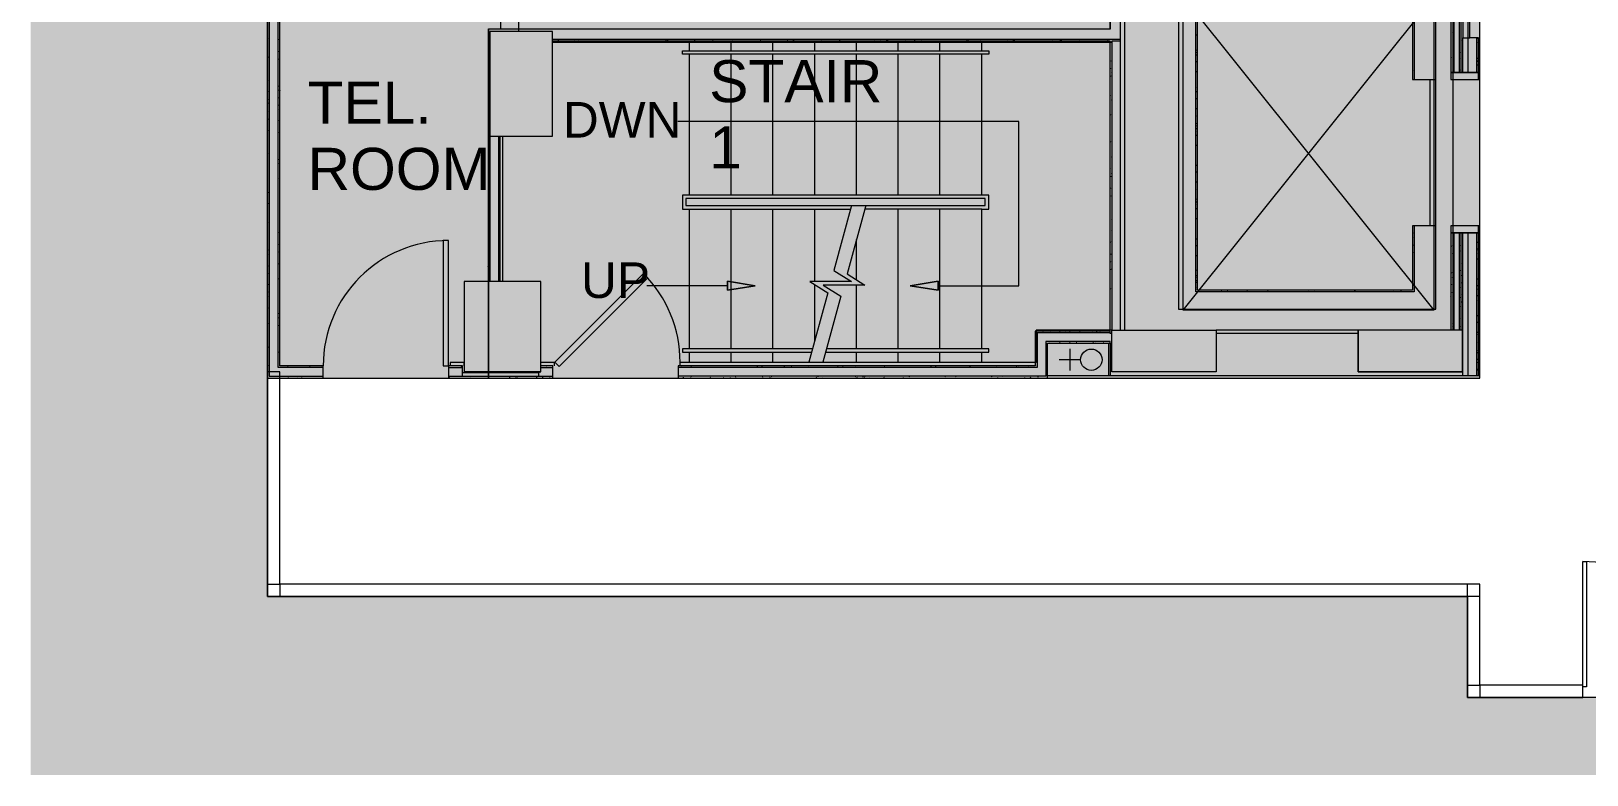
# Model space of a CAD drawing. Header units: inches. Extents: x 4757 to 6810, y 9919 to 10986.
# Drawn here: x 5178.5 to 5625.6, y 9918.5 to 10132.2 of the extents above; entities that cross this region are included whole.
import ezdxf

# ---------------------------------------------------------------- set-up
doc = ezdxf.new("R2010")
doc.units = ezdxf.units.IN
doc.header["$MEASUREMENT"] = 0
for name, color, linetype, lineweight in [('A-ANNO-TEXT', 7, 'Continuous', 9), ('A-DETL', 90, 'Continuous', 9), ('A-DETL-GENF', 92, 'Continuous', 9), ('A-DETL-THIN', 151, 'Continuous', 9), ('A-DOOR', 31, 'Continuous', 13), ('A-FLOR-OTLN', 7, 'Continuous', 9), ('A-WALL', 113, 'Continuous', 13), ('A-WALL-PATT', 111, 'Continuous', 13), ('Bb-col', 7, 'Continuous', 9), ('I-WALL', 2, 'Continuous', 9), ('Propidex Polylines', 7, 'Continuous', 9), ('Rosslyn Plaza North_1777 North Kent St _W632_-09_dwg', 8, 'Continuous', 9), ('S-COLS', 7, 'Continuous', 9)]:
    doc.layers.add(name, color=color, linetype=linetype, lineweight=lineweight)
doc.styles.add('Arial', font='arial.ttf', dxfattribs={"height": 12.092308})
doc.styles.add('Arial_2', font='arial.ttf', dxfattribs={"height": 10.21875})

# ---------------------------------------------------------------- blocks, each defined once
blk = doc.blocks.new('Door - Glass Double - Full Rail - Long Pull-7114227-Level XX  CONSTRUCTION')
at = {"layer": 'A-DOOR', "lineweight": 20}
for p, q in [((-36, 37.26), (-35, 37.26)), ((-36, 1.75), (-36, 37.26)), ((-35, 37.26), (-35, 1.26)), ((35, 37.26), (35, 1.26)), ((36, 37.26), (35, 37.26)), ((36, 1.75), (36, 37.26)), ((-35, 1.26), (-36, 1.26)), ((35, 1.26), (36, 1.26))]:
    blk.add_line(p, q, dxfattribs=at)
at = {"layer": 'A-DOOR', "lineweight": 9}
for centre, start, end in [((-36, 1.26), 359.5, 90), ((36, 1.26), 90, 180.5)]:
    blk.add_arc(centre, 36, start, end, dxfattribs=at)
blk = doc.blocks.new('Rosslyn Plaza North_1777 North Kent St _W632_-09_dwg-V13-Level XX  CONSTRUCTION')
at = {"lineweight": 9, "char_height": 10.219, "attachment_point": 1, "line_spacing_factor": 0.941778, "style": 'Arial_2'}
for s, insert, width in [('DWN', (5331.28, 10111.82), 40.5337), ('UP', (5336.5, 10065.74), 23.6447)]:
    blk.add_mtext(s, dxfattribs=dict(at, insert=insert, width=width))
at = {"layer": 'A-ANNO-TEXT', "attachment_point": 1, "line_spacing_factor": 0.941778, "style": 'Arial'}
for s, insert, char_height, width in [('STAIR', (5373.35, 10123.85), 12.092, 59.3641), ('TEL.', (5257.93, 10117.7), 12.092, 42.6356), ('1', (5373.35, 10104.81), 12.09, 11.2511), ('ROOM', (5257.93, 10098.66), 12.092, 62.621)]:
    blk.add_mtext(s, dxfattribs=dict(at, insert=insert, char_height=char_height, width=width))
blk = doc.blocks.new('Rosslyn Plaza North_1777 North Kent St _W632_-09_dwg-6954577-Level XX  CONSTRUCTION')
at = {"lineweight": 9}
for p, q in [((5310.29, 10129.07), (5310.29, 10129.28)), ((5367.65, 10126.52), (5367.65, 10129.07)), ((5379.65, 10126.52), (5379.65, 10129.07)), ((5391.65, 10126.52), (5391.65, 10129.07)), ((5403.65, 10126.52), (5403.65, 10129.07)), ((5415.65, 10126.52), (5415.65, 10129.07)), ((5427.65, 10126.52), (5427.65, 10129.07)), ((5439.65, 10126.52), (5439.65, 10129.07)), ((5451.65, 10126.52), (5451.65, 10129.07)), ((5367.65, 10085.07), (5367.65, 10125.52)), ((5379.65, 10085.07), (5379.65, 10125.52)), ((5391.65, 10085.07), (5391.65, 10125.52)), ((5403.65, 10085.07), (5403.65, 10125.52)), ((5415.65, 10085.07), (5415.65, 10125.52)), ((5427.65, 10085.07), (5427.65, 10125.52)), ((5439.65, 10085.07), (5439.65, 10125.52)), ((5451.65, 10085.07), (5451.65, 10125.52)), ((5587.04, 10118.28), (5587.04, 10076.28)), ((5314.04, 10060.29), (5314.04, 10102.04)), ((5367.65, 10040.93), (5367.65, 10081.07)), ((5379.65, 10040.93), (5379.65, 10081.07)), ((5391.65, 10040.93), (5391.65, 10081.07)), ((5403.65, 10060.23), (5403.65, 10081.07)), ((5451.65, 10081.07), (5418.04, 10081.07)), ((5427.65, 10040.93), (5427.65, 10081.07)), ((5439.65, 10040.93), (5439.65, 10081.07)), ((5415.65, 10060.73), (5415.65, 10072.33)), ((5403.65, 10043.33), (5403.65, 10059.36)), ((5378.56, 10059.06), (5355.38, 10059.06)), ((5415.65, 10040.93), (5415.65, 10059.22)), ((5367.65, 10037.07), (5367.65, 10039.93)), ((5379.65, 10037.07), (5379.65, 10039.93)), ((5391.65, 10037.07), (5391.65, 10039.93)), ((5415.65, 10037.07), (5415.65, 10039.93)), ((5427.65, 10037.07), (5427.65, 10039.93)), ((5439.65, 10037.07), (5439.65, 10039.93)), ((5451.65, 10037.07), (5451.65, 10039.93)), ((5480.08, 10037.79), (5473.93, 10037.79)), ((5477, 10040.87), (5477, 10034.72)), ((5324.91, 10034.28), (5302.91, 10034.28))]:
    blk.add_line(p, q, dxfattribs=at)
at = {"lineweight": 9, "flags": 128}
for points in [[(5492.79, 10046.28), (5492.79, 10147.28), (5587.04, 10147.28), (5587.04, 10151.28), (5492.79, 10151.28), (5492.79, 10247.29), (5489.04, 10247.29), (5489.04, 10259.29), (5489.79, 10259.29), (5489.04, 10259.29), (5489.04, 10351.29)], [(5509.59, 10142), (5581.59, 10142), (5581.59, 10052), (5509.59, 10052), (5509.59, 10142), (5581.59, 10052), (5509.59, 10052), (5581.59, 10142)], [(5328.3, 10129.03), (5489.04, 10129.03), (5489.04, 10046.28), (5467.29, 10046.28), (5467.29, 10037.03), (5364.91, 10037.03), (5364.91, 10036.03)], [(5439.1, 10059.06), (5462.28, 10059.06), (5462.28, 10106.23), (5364.31, 10106.23)], [(5451.65, 10040.93), (5451.65, 10081.07), (5453.65, 10081.07), (5453.65, 10085.07), (5451.65, 10085.07), (5365.65, 10085.07), (5365.65, 10081.07), (5367.65, 10081.07), (5413.95, 10081.07)], [(5414.22, 10082.07), (5409.14, 10063.43), (5414.26, 10060.23), (5402.26, 10060.23), (5407.39, 10057.03), (5401.95, 10037.07)], [(5418.31, 10082.07), (5412.95, 10062.42), (5418.08, 10059.22), (5406.08, 10059.22), (5411.2, 10056.02), (5406.04, 10037.07)], [(5488.04, 10042.53), (5488.04, 10033.28), (5594.79, 10033.28), (5594.79, 10076.28), (5587.04, 10076.28), (5587.04, 10046.28)], [(5589.79, 10046.28), (5589.79, 10034.28), (5559.79, 10034.28), (5559.79, 10046.28), (5519.04, 10046.28), (5519.04, 10034.28), (5489.04, 10034.28)], [(5302.91, 10036.03), (5302.91, 10037.03), (5298.91, 10037.03), (5298.91, 10036.03)], [(5328.91, 10036.03), (5328.91, 10037.03), (5324.92, 10037.03)], [(5403, 10040.93), (5365.65, 10040.93), (5365.65, 10039.93), (5402.73, 10039.93)], [(5406.82, 10039.93), (5453.65, 10039.93), (5453.65, 10040.93), (5407.09, 10040.93)]]:
    blk.add_lwpolyline(points, dxfattribs=at)
for points in [[(5594.79, 10180.28), (5587.04, 10180.28), (5587.04, 10118.28), (5594.79, 10118.28)], [(5365.65, 10125.52), (5365.65, 10126.52), (5453.65, 10126.52), (5453.65, 10125.52)], [(5366.65, 10084.07), (5366.65, 10082.07), (5367.65, 10082.07), (5451.65, 10082.07), (5452.65, 10082.07), (5452.65, 10084.07), (5451.65, 10084.07), (5367.65, 10084.07)], [(5328.99, 10037.07), (5354.44, 10062.52), (5355.68, 10061.29), (5330.22, 10035.83)], [(5378.56, 10057.73), (5386.56, 10059.06), (5378.56, 10060.39), (5378.56, 10057.73), (5378.56, 10060.39), (5386.56, 10059.06)], [(5439.1, 10057.73), (5439.1, 10060.39), (5431.1, 10059.06), (5439.1, 10057.73), (5431.1, 10059.06), (5439.1, 10060.39)]]:
    blk.add_lwpolyline(points, close=True, dxfattribs=at)
at = {"lineweight": 9}
blk.add_circle((5483.15, 10037.79), 3.07, dxfattribs=at)
blk.add_arc((5328.99, 10037.07), 36, 359.9994, 44.9994, dxfattribs=at)
at = {"layer": 'A-DETL', "color": 7}
blk.add_line((5580.42, 10118.28), (5580.42, 10076.28), dxfattribs=at)
at = {"layer": 'A-DOOR', "color": 7, "lineweight": 9, "flags": 128}
for points in [[(5594.42, 10118.28), (5594.42, 10120.28), (5586.42, 10120.28), (5586.42, 10118.28)], [(5594.42, 10074.28), (5594.42, 10076.28), (5586.42, 10076.28), (5586.42, 10074.28)], [(5298.41, 10072.03), (5296.91, 10072.03), (5296.91, 10036.03), (5298.41, 10036.03)]]:
    blk.add_lwpolyline(points, close=True, dxfattribs=at)
at = {"layer": 'A-DOOR', "color": 7, "lineweight": 9}
blk.add_arc((5298.41, 10036.03), 36, 90, 180, dxfattribs=at)
at = {"layer": 'A-FLOR-OTLN'}
blk.add_line((5582.17, 10076.28), (5582.17, 10118.28), dxfattribs=at)
at = {"layer": 'A-WALL-PATT', "color": 7, "lineweight": 9}
for p, q in [((5249.43, 10132.07), (5249.51, 10132.07)), ((5513.2, 10130.96), (5513.17, 10131)), ((5513.39, 10131.11), (5513.51, 10131.11)), ((5586.42, 10131.11), (5586.47, 10131.11)), ((5587.14, 10131.53), (5587.07, 10131.64)), ((5587.28, 10131.07), (5587.22, 10130.96)), ((5587.31, 10132.07), (5587.42, 10132.07)), ((5589.23, 10131.11), (5589.35, 10131.11)), ((5591.42, 10131.79), (5591.42, 10131.79)), ((5246.51, 10127.27), (5246.63, 10127.27)), ((5246.59, 10130.01), (5246.53, 10130.12)), ((5249.43, 10129.19), (5249.51, 10129.19)), ((5249.58, 10129.83), (5249.52, 10129.72)), ((5249.8, 10126.38), (5249.74, 10126.27)), ((5330.07, 10129.43), (5330, 10129.54)), ((5334.72, 10129.45), (5334.65, 10129.34)), ((5335.66, 10129.34), (5335.6, 10129.45)), ((5336, 10129.76), (5335.97, 10129.7)), ((5342.46, 10129.42), (5342.39, 10129.31)), ((5344.6, 10129.29), (5344.6, 10129.28)), ((5347.69, 10129.63), (5347.62, 10129.74)), ((5349.3, 10129.76), (5349.3, 10129.75)), ((5361.02, 10129.57), (5360.96, 10129.68)), ((5361.39, 10129.57), (5361.33, 10129.46)), ((5362.3, 10129.28), (5362.27, 10129.33)), ((5369.13, 10129.54), (5369.07, 10129.43)), ((5370.91, 10129.73), (5370.89, 10129.76)), ((5371.27, 10129.41), (5371.21, 10129.3)), ((5372.22, 10129.38), (5372.15, 10129.49)), ((5374.36, 10129.51), (5374.3, 10129.62)), ((5379.01, 10129.38), (5378.96, 10129.28)), ((5379.96, 10129.42), (5379.89, 10129.53)), ((5385.55, 10129.32), (5385.49, 10129.43)), ((5388.06, 10129.69), (5388, 10129.58)), ((5394.49, 10129.31), (5394.48, 10129.28)), ((5395.8, 10129.66), (5395.74, 10129.55)), ((5397.58, 10129.61), (5397.52, 10129.72)), ((5397.95, 10129.53), (5397.88, 10129.42)), ((5405.69, 10129.5), (5405.62, 10129.38)), ((5407.83, 10129.37), (5407.78, 10129.28)), ((5410.92, 10129.55), (5410.85, 10129.66)), ((5412.18, 10129.28), (5412.16, 10129.31)), ((5414.71, 10129.77), (5414.67, 10129.7)), ((5420.8, 10129.72), (5420.77, 10129.77)), ((5421.17, 10129.43), (5421.1, 10129.32)), ((5422.11, 10129.37), (5422.05, 10129.48)), ((5422.47, 10129.77), (5422.41, 10129.67)), ((5424.25, 10129.49), (5424.19, 10129.6)), ((5424.62, 10129.65), (5424.56, 10129.54)), ((5429.85, 10129.4), (5429.79, 10129.51)), ((5432.36, 10129.61), (5432.3, 10129.5)), ((5434.5, 10129.49), (5434.44, 10129.38)), ((5435.45, 10129.31), (5435.38, 10129.42)), ((5447.47, 10129.6), (5447.41, 10129.71)), ((5447.84, 10129.54), (5447.78, 10129.44)), ((5451.29, 10129.77), (5451.23, 10129.66)), ((5457.35, 10129.76), (5457.35, 10129.78)), ((5459.03, 10129.73), (5458.97, 10129.62)), ((5460.81, 10129.54), (5460.75, 10129.65)), ((5461.18, 10129.6), (5461.11, 10129.5)), ((5462.06, 10129.28), (5462.06, 10129.3)), ((5470.69, 10129.7), (5470.65, 10129.78)), ((5472, 10129.35), (5471.94, 10129.46)), ((5473.2, 10129.31), (5473.18, 10129.28)), ((5474.15, 10129.48), (5474.08, 10129.59)), ((5474.51, 10129.67), (5474.45, 10129.55)), ((5477.91, 10129.78), (5477.9, 10129.78)), ((5479.74, 10129.38), (5479.68, 10129.49)), ((5485.34, 10129.29), (5485.28, 10129.4)), ((5485.67, 10129.78), (5485.64, 10129.74)), ((5487.85, 10129.72), (5487.79, 10129.61)), ((5488.55, 10127.1), (5488.54, 10127.09)), ((5488.79, 10129.07), (5488.73, 10129.18)), ((5513.45, 10126.68), (5513.39, 10126.79)), ((5575.79, 10129.19), (5575.92, 10129.19)), ((5575.79, 10126.31), (5575.92, 10126.31)), ((5575.92, 10128.67), (5575.9, 10128.63)), ((5586.44, 10128.91), (5586.42, 10128.93)), ((5586.42, 10128.23), (5586.47, 10128.23)), ((5587.31, 10129.19), (5587.42, 10129.19)), ((5589.23, 10127.27), (5589.35, 10127.27)), ((5589.78, 10129.63), (5589.71, 10129.52)), ((5589.89, 10128.68), (5589.83, 10128.79)), ((5594.03, 10130.15), (5594.15, 10130.15)), ((5594.17, 10128.94), (5594.11, 10129.05)), ((5246.51, 10125.35), (5246.63, 10125.35)), ((5246.51, 10122.47), (5246.63, 10122.47)), ((5246.7, 10124.84), (5246.64, 10124.73)), ((5249.43, 10125.35), (5249.51, 10125.35)), ((5249.68, 10124.24), (5249.61, 10124.13)), ((5488.54, 10124.39), (5488.55, 10124.39)), ((5488.54, 10122.47), (5488.55, 10122.47)), ((5488.77, 10123.65), (5488.71, 10123.54)), ((5513.43, 10126.04), (5513.37, 10125.93)), ((5513.39, 10125.35), (5513.51, 10125.35)), ((5513.39, 10123.43), (5513.51, 10123.43)), ((5575.79, 10122.47), (5575.92, 10122.47)), ((5575.92, 10124.08), (5575.92, 10124.09)), ((5586.42, 10122.47), (5586.47, 10122.47)), ((5586.55, 10125.95), (5586.48, 10125.84)), ((5586.69, 10124.62), (5586.63, 10124.73)), ((5587.25, 10123.33), (5587.18, 10123.22)), ((5587.31, 10125.35), (5587.42, 10125.35)), ((5589.04, 10124.51), (5588.98, 10124.4)), ((5589.19, 10126.06), (5589.12, 10126.17)), ((5589.23, 10124.39), (5589.35, 10124.39)), ((5593.95, 10125.49), (5593.92, 10125.54)), ((5594.08, 10123.34), (5594.02, 10123.45)), ((5594.03, 10124.39), (5594.15, 10124.39)), ((5594.03, 10122.47), (5594.15, 10122.47)), ((5594.16, 10123.77), (5594.09, 10123.66)), ((5246.88, 10117.99), (5246.82, 10118.1)), ((5249.43, 10121.51), (5249.51, 10121.51)), ((5249.43, 10118.63), (5249.51, 10118.63)), ((5488.54, 10119.59), (5488.55, 10119.59)), ((5488.65, 10121.5), (5488.58, 10121.39)), ((5488.96, 10119.18), (5488.89, 10119.29)), ((5489, 10120.19), (5488.93, 10120.08)), ((5513.39, 10120.55), (5513.51, 10120.55)), ((5575.79, 10118.63), (5575.92, 10118.63)), ((5575.88, 10118.38), (5575.82, 10118.49)), ((5575.92, 10120.99), (5575.86, 10120.89)), ((5586.42, 10120.55), (5586.47, 10120.55)), ((5587.31, 10121.51), (5587.42, 10121.51)), ((5589.26, 10121.06), (5589.2, 10120.95)), ((5589.23, 10120.55), (5589.35, 10120.55)), ((5594.38, 10120.32), (5594.36, 10120.28)), ((5246.54, 10114.96), (5246.48, 10114.85)), ((5246.51, 10116.71), (5246.63, 10116.71)), ((5246.51, 10114.79), (5246.63, 10114.79)), ((5249.43, 10114.79), (5249.51, 10114.79)), ((5249.63, 10115.14), (5249.57, 10115.25)), ((5249.64, 10116.5), (5249.58, 10116.39)), ((5249.76, 10113), (5249.7, 10113.11)), ((5249.93, 10116.54), (5249.92, 10116.56)), ((5249.93, 10115.08), (5249.93, 10115.07)), ((5488.54, 10113.83), (5488.55, 10113.83)), ((5488.61, 10113.76), (5488.55, 10113.66)), ((5513.27, 10116.16), (5513.21, 10116.05)), ((5513.39, 10114.79), (5513.51, 10114.79)), ((5246.44, 10111.08), (5246.43, 10111.09)), ((5246.57, 10108.94), (5246.5, 10109.05)), ((5246.51, 10111.91), (5246.63, 10111.91)), ((5246.76, 10111.51), (5246.7, 10111.4)), ((5246.79, 10112.39), (5246.73, 10112.5)), ((5249.43, 10110.95), (5249.51, 10110.95)), ((5249.54, 10109.54), (5249.48, 10109.66)), ((5249.89, 10110.86), (5249.83, 10110.97)), ((5488.54, 10111.91), (5488.55, 10111.91)), ((5488.54, 10109.03), (5488.55, 10109.03)), ((5488.96, 10112.45), (5488.9, 10112.34)), ((5513.39, 10112.87), (5513.51, 10112.87)), ((5513.39, 10109.99), (5513.51, 10109.99)), ((5513.49, 10112.7), (5513.43, 10112.59)), ((5513.65, 10109.05), (5513.59, 10109.16)), ((5246.51, 10106.15), (5246.63, 10106.15)), ((5246.51, 10104.23), (5246.63, 10104.23)), ((5246.69, 10106.79), (5246.63, 10106.9)), ((5249.43, 10108.07), (5249.51, 10108.07)), ((5249.48, 10106.61), (5249.43, 10106.54)), ((5249.43, 10104.23), (5249.51, 10104.23)), ((5249.45, 10103.95), (5249.43, 10103.97)), ((5488.77, 10107.99), (5488.7, 10108.1)), ((5513.3, 10107.74), (5513.24, 10107.85)), ((5513.43, 10105.6), (5513.36, 10105.71)), ((5513.39, 10104.23), (5513.51, 10104.23)), ((5513.46, 10104.96), (5513.4, 10104.85)), ((5246.51, 10101.35), (5246.63, 10101.35)), ((5246.73, 10103.77), (5246.66, 10103.66)), ((5249.43, 10100.39), (5249.51, 10100.39)), ((5249.7, 10103.16), (5249.64, 10103.05)), ((5309.87, 10101.35), (5309.99, 10101.35)), ((5310.3, 10102.52), (5310.24, 10102.42)), ((5312.8, 10100.39), (5312.88, 10100.39)), ((5313.28, 10101.92), (5313.22, 10101.81)), ((5313.28, 10100.9), (5313.22, 10101.01)), ((5488.54, 10103.27), (5488.55, 10103.27)), ((5488.54, 10101.35), (5488.55, 10101.35)), ((5488.67, 10100.43), (5488.61, 10100.32)), ((5513.2, 10102.15), (5513.17, 10102.21)), ((5513.39, 10102.31), (5513.51, 10102.31)), ((5513.56, 10103.46), (5513.49, 10103.57)), ((5246.51, 10095.59), (5246.63, 10095.59)), ((5246.86, 10096.91), (5246.79, 10097.02)), ((5249.43, 10097.51), (5249.51, 10097.51)), ((5249.67, 10095.42), (5249.6, 10095.31)), ((5309.87, 10095.59), (5309.99, 10095.59)), ((5310.09, 10096.84), (5310.02, 10096.95)), ((5312.8, 10097.51), (5312.88, 10097.51)), ((5312.9, 10095.5), (5312.83, 10095.39)), ((5313.19, 10095.3), (5313.13, 10095.41)), ((5488.54, 10098.47), (5488.55, 10098.47)), ((5489.04, 10095.99), (5489, 10096.08)), ((5513.39, 10099.43), (5513.51, 10099.43)), ((5246.44, 10091.74), (5246.43, 10091.74)), ((5246.51, 10093.67), (5246.63, 10093.67)), ((5246.51, 10090.79), (5246.63, 10090.79)), ((5249.43, 10093.67), (5249.51, 10093.67)), ((5249.61, 10094.07), (5249.55, 10094.18)), ((5309.87, 10093.67), (5309.99, 10093.67)), ((5309.87, 10090.79), (5309.99, 10090.79)), ((5309.99, 10091.24), (5309.93, 10091.35)), ((5310.22, 10094.69), (5310.15, 10094.8)), ((5310.3, 10092.62), (5310.28, 10092.66)), ((5312.84, 10093.99), (5312.8, 10094.05)), ((5312.8, 10093.67), (5312.88, 10093.67)), ((5312.97, 10091.85), (5312.9, 10091.96)), ((5313.25, 10094.18), (5313.18, 10094.07)), ((5488.54, 10092.71), (5488.55, 10092.71)), ((5488.54, 10090.79), (5488.55, 10090.79)), ((5488.64, 10092.69), (5488.57, 10092.58)), ((5488.99, 10091.38), (5488.92, 10091.27)), ((5513.39, 10093.67), (5513.51, 10093.67)), ((5513.39, 10091.75), (5513.51, 10091.75)), ((5513.67, 10093.66), (5513.66, 10093.68)), ((5249.43, 10089.83), (5249.51, 10089.83)), ((5249.43, 10086.95), (5249.51, 10086.95)), ((5249.87, 10089.78), (5249.8, 10089.89)), ((5310.02, 10090.51), (5309.95, 10090.4)), ((5312.8, 10089.83), (5312.88, 10089.83)), ((5312.8, 10086.95), (5312.88, 10086.95)), ((5313.1, 10089.7), (5313.03, 10089.81)), ((5488.54, 10087.91), (5488.55, 10087.91)), ((5488.61, 10089.06), (5488.55, 10089.17)), ((5488.74, 10086.91), (5488.68, 10087.02)), ((5488.97, 10090.37), (5488.9, 10090.48)), ((5513.27, 10086.67), (5513.21, 10086.78)), ((5513.39, 10088.87), (5513.51, 10088.87)), ((5246.51, 10085.03), (5246.63, 10085.03)), ((5246.51, 10083.11), (5246.63, 10083.11)), ((5246.67, 10085.72), (5246.61, 10085.83)), ((5246.75, 10082.69), (5246.69, 10082.58)), ((5249.43, 10083.11), (5249.51, 10083.11)), ((5309.9, 10085.64), (5309.83, 10085.75)), ((5309.87, 10085.03), (5309.99, 10085.03)), ((5309.87, 10083.11), (5309.99, 10083.11)), ((5309.98, 10082.77), (5309.92, 10082.66)), ((5312.8, 10083.11), (5312.88, 10083.11)), ((5312.96, 10082.16), (5312.89, 10082.05)), ((5488.54, 10082.15), (5488.55, 10082.15)), ((5488.87, 10084.77), (5488.81, 10084.88)), ((5489.04, 10085.71), (5489.02, 10085.67)), ((5513.39, 10083.11), (5513.51, 10083.11)), ((5513.48, 10083.89), (5513.42, 10083.78)), ((5513.53, 10082.38), (5513.47, 10082.49)), ((5246.51, 10080.23), (5246.63, 10080.23)), ((5246.93, 10079.17), (5246.91, 10079.13)), ((5249.43, 10079.27), (5249.51, 10079.27)), ((5309.87, 10080.23), (5309.99, 10080.23)), ((5310.3, 10081.4), (5310.27, 10081.35)), ((5312.8, 10079.27), (5312.88, 10079.27)), ((5313.26, 10079.82), (5313.2, 10079.93)), ((5488.54, 10080.23), (5488.55, 10080.23)), ((5488.54, 10077.35), (5488.55, 10077.35)), ((5489.04, 10078.03), (5488.98, 10077.93)), ((5513.39, 10081.19), (5513.51, 10081.19)), ((5513.39, 10078.31), (5513.51, 10078.31)), ((5513.58, 10078.29), (5513.52, 10078.18)), ((5513.67, 10080.37), (5513.64, 10080.32)), ((5246.51, 10074.47), (5246.63, 10074.47)), ((5246.85, 10077.09), (5246.78, 10076.98)), ((5246.93, 10073.74), (5246.9, 10073.8)), ((5249.43, 10076.39), (5249.51, 10076.39)), ((5249.69, 10074.34), (5249.63, 10074.23)), ((5309.87, 10074.47), (5309.99, 10074.47)), ((5310.06, 10075.76), (5310, 10075.87)), ((5312.8, 10076.39), (5312.88, 10076.39)), ((5312.81, 10072.91), (5312.8, 10072.93)), ((5312.92, 10074.42), (5312.86, 10074.31)), ((5313.27, 10073.11), (5313.21, 10073)), ((5489.03, 10074.89), (5488.97, 10075)), ((5575.61, 10072.77), (5575.55, 10072.88)), ((5575.79, 10073.51), (5575.92, 10073.51)), ((5575.92, 10074.16), (5575.9, 10074.2)), ((5586.43, 10073.92), (5586.42, 10073.89)), ((5589.89, 10074.14), (5589.82, 10074.03)), ((5246.51, 10072.55), (5246.63, 10072.55)), ((5246.51, 10069.67), (5246.63, 10069.67)), ((5246.81, 10069.36), (5246.75, 10069.25)), ((5246.87, 10068.1), (5246.8, 10068.21)), ((5249.43, 10072.55), (5249.51, 10072.55)), ((5249.43, 10068.71), (5249.51, 10068.71)), ((5249.71, 10070.85), (5249.65, 10070.96)), ((5249.79, 10068.75), (5249.72, 10068.64)), ((5249.84, 10068.7), (5249.78, 10068.81)), ((5249.91, 10070.89), (5249.85, 10070.78)), ((5309.87, 10072.55), (5309.99, 10072.55)), ((5309.87, 10069.67), (5309.99, 10069.67)), ((5310.3, 10071.5), (5310.26, 10071.58)), ((5312.8, 10072.55), (5312.88, 10072.55)), ((5312.8, 10068.71), (5312.88, 10068.71)), ((5313.07, 10068.63), (5313.01, 10068.74)), ((5488.54, 10071.59), (5488.55, 10071.59)), ((5488.54, 10069.67), (5488.55, 10069.67)), ((5488.66, 10071.61), (5488.6, 10071.5)), ((5513.39, 10072.55), (5513.51, 10072.55)), ((5513.39, 10070.63), (5513.51, 10070.63)), ((5513.54, 10070.55), (5513.48, 10070.44)), ((5575.74, 10070.63), (5575.68, 10070.74)), ((5575.79, 10069.67), (5575.92, 10069.67)), ((5575.87, 10068.49), (5575.81, 10068.6)), ((5586.42, 10069.67), (5586.47, 10069.67)), ((5586.66, 10070.46), (5586.59, 10070.35)), ((5587.06, 10068.3), (5587, 10068.41)), ((5587.31, 10072.55), (5587.42, 10072.55)), ((5587.31, 10068.71), (5587.42, 10068.71)), ((5587.41, 10069.61), (5587.35, 10069.72)), ((5589.08, 10070.57), (5589.01, 10070.68)), ((5589.15, 10069.02), (5589.09, 10068.91)), ((5589.23, 10071.59), (5589.35, 10071.59)), ((5594.03, 10071.59), (5594.15, 10071.59)), ((5594.03, 10069.67), (5594.15, 10069.67)), ((5594.27, 10068.28), (5594.2, 10068.17)), ((5594.32, 10069.17), (5594.26, 10069.28)), ((5246.52, 10066.78), (5246.45, 10066.89)), ((5246.51, 10063.91), (5246.63, 10063.91)), ((5246.64, 10064.64), (5246.58, 10064.75)), ((5249.43, 10065.83), (5249.51, 10065.83)), ((5249.62, 10065.25), (5249.56, 10065.36)), ((5249.93, 10066.62), (5249.91, 10066.67)), ((5309.87, 10064.57), (5309.81, 10064.68)), ((5309.87, 10063.91), (5309.99, 10063.91)), ((5312.8, 10065.83), (5312.88, 10065.83)), ((5488.59, 10067.98), (5488.54, 10068.06)), ((5488.54, 10066.79), (5488.55, 10066.79)), ((5488.76, 10066.02), (5488.69, 10065.91)), ((5488.85, 10063.7), (5488.78, 10063.81)), ((5488.89, 10068.16), (5488.82, 10068.05)), ((5513.39, 10067.75), (5513.51, 10067.75)), ((5513.67, 10064.86), (5513.66, 10064.87)), ((5575.52, 10067.18), (5575.45, 10067.29)), ((5575.79, 10065.83), (5575.92, 10065.83)), ((5586.42, 10067.75), (5586.47, 10067.75)), ((5586.42, 10064.87), (5586.47, 10064.87)), ((5587.19, 10066.16), (5587.13, 10066.27)), ((5587.32, 10064.01), (5587.26, 10064.12)), ((5587.36, 10067.84), (5587.29, 10067.73)), ((5587.31, 10065.83), (5587.42, 10065.83)), ((5589.23, 10067.75), (5589.35, 10067.75)), ((5589.23, 10063.91), (5589.35, 10063.91)), ((5589.37, 10065.57), (5589.31, 10065.46)), ((5589.81, 10065.46), (5589.75, 10065.56)), ((5594.03, 10066.79), (5594.15, 10066.79)), ((5246.51, 10061.99), (5246.63, 10061.99)), ((5246.65, 10059.47), (5246.59, 10059.36)), ((5246.77, 10062.5), (5246.71, 10062.61)), ((5249.43, 10061.99), (5249.51, 10061.99)), ((5249.52, 10059.65), (5249.46, 10059.76)), ((5249.75, 10061.01), (5249.69, 10060.9)), ((5309.87, 10061.99), (5309.99, 10061.99)), ((5310.01, 10061.69), (5309.94, 10061.58)), ((5312.8, 10061.99), (5312.88, 10061.99)), ((5488.54, 10061.03), (5488.55, 10061.03)), ((5513.38, 10063.45), (5513.31, 10063.56)), ((5513.38, 10060.67), (5513.32, 10060.56)), ((5513.39, 10061.99), (5513.51, 10061.99)), ((5513.39, 10060.07), (5513.51, 10060.07)), ((5513.51, 10061.3), (5513.44, 10061.42)), ((5513.63, 10059.16), (5513.57, 10059.27)), ((5575.42, 10061.58), (5575.42, 10061.58)), ((5575.79, 10062.95), (5575.92, 10062.95)), ((5586.62, 10061.39), (5586.55, 10061.5)), ((5586.62, 10062.72), (5586.56, 10062.61)), ((5586.75, 10059.25), (5586.68, 10059.36)), ((5586.97, 10062.7), (5586.9, 10062.81)), ((5586.97, 10061.41), (5586.91, 10061.3)), ((5587.31, 10061.99), (5587.42, 10061.99)), ((5589.24, 10063.42), (5589.18, 10063.31)), ((5589.23, 10061.03), (5589.35, 10061.03)), ((5589.6, 10062.11), (5589.53, 10062)), ((5589.72, 10059.86), (5589.66, 10059.97)), ((5589.92, 10063.35), (5589.88, 10063.42)), ((5594.03, 10061.03), (5594.15, 10061.03)), ((5594.36, 10062.69), (5594.3, 10062.58)), ((5246.52, 10057.33), (5246.46, 10057.22)), ((5246.51, 10059.11), (5246.63, 10059.11)), ((5246.87, 10056.02), (5246.81, 10055.91)), ((5249.43, 10058.15), (5249.51, 10058.15)), ((5249.43, 10055.27), (5249.51, 10055.27)), ((5488.54, 10059.11), (5488.55, 10059.11)), ((5488.54, 10056.23), (5488.55, 10056.23)), ((5488.72, 10058.28), (5488.66, 10058.17)), ((5489.04, 10056.91), (5489.01, 10056.85)), ((5513.25, 10058.52), (5513.19, 10058.41)), ((5513.28, 10057.85), (5513.22, 10057.96)), ((5518.37, 10057.78), (5518.31, 10057.68)), ((5518.88, 10057.76), (5518.87, 10057.78)), ((5520.19, 10057.41), (5520.13, 10057.51)), ((5520.51, 10057.66), (5520.45, 10057.55)), ((5522.33, 10057.53), (5522.27, 10057.64)), ((5523.59, 10057.28), (5523.58, 10057.29)), ((5527.93, 10057.44), (5527.87, 10057.55)), ((5532.54, 10057.37), (5532.49, 10057.28)), ((5533.53, 10057.34), (5533.46, 10057.46)), ((5533.85, 10057.72), (5533.79, 10057.61)), ((5540.28, 10057.33), (5540.25, 10057.28)), ((5545.55, 10057.64), (5545.49, 10057.75)), ((5547.19, 10057.78), (5547.12, 10057.67)), ((5558.89, 10057.58), (5558.83, 10057.69)), ((5559.21, 10057.49), (5559.15, 10057.38)), ((5560.17, 10057.28), (5560.14, 10057.34)), ((5560.49, 10057.78), (5560.46, 10057.73)), ((5566.95, 10057.45), (5566.89, 10057.34)), ((5568.77, 10057.74), (5568.75, 10057.78)), ((5569.09, 10057.32), (5569.07, 10057.28)), ((5570.08, 10057.39), (5570.02, 10057.5)), ((5572.23, 10057.52), (5572.16, 10057.63)), ((5575.65, 10059.08), (5575.59, 10058.97)), ((5575.79, 10059.11), (5575.92, 10059.11)), ((5586.42, 10059.11), (5586.47, 10059.11)), ((5586.42, 10057.19), (5586.47, 10057.19)), ((5586.52, 10055.79), (5586.46, 10055.91)), ((5586.87, 10057.11), (5586.81, 10057.22)), ((5587.07, 10055.81), (5587, 10055.7)), ((5587.2, 10057.96), (5587.13, 10057.85)), ((5587.31, 10058.15), (5587.42, 10058.15)), ((5587.31, 10055.27), (5587.42, 10055.27)), ((5589.21, 10055.68), (5589.15, 10055.58)), ((5589.23, 10057.19), (5589.35, 10057.19)), ((5589.37, 10058.55), (5589.3, 10058.66)), ((5589.5, 10056.4), (5589.43, 10056.51)), ((5594.03, 10059.11), (5594.15, 10059.11)), ((5594.03, 10056.23), (5594.15, 10056.23)), ((5594.13, 10057.97), (5594.07, 10058.08)), ((5594.33, 10054.95), (5594.26, 10054.84)), ((5246.51, 10053.35), (5246.63, 10053.35)), ((5246.51, 10051.43), (5246.63, 10051.43)), ((5246.93, 10052.62), (5246.87, 10052.73)), ((5249.43, 10051.43), (5249.51, 10051.43)), ((5249.59, 10051.12), (5249.52, 10051.01)), ((5488.54, 10050.47), (5488.55, 10050.47)), ((5586.42, 10054.31), (5586.47, 10054.31)), ((5587.31, 10051.43), (5587.42, 10051.43)), ((5587.42, 10054.5), (5587.35, 10054.39)), ((5587.42, 10054.24), (5587.42, 10054.24)), ((5589.27, 10052.95), (5589.21, 10053.06)), ((5589.23, 10053.35), (5589.35, 10053.35)), ((5589.23, 10050.47), (5589.35, 10050.47)), ((5589.91, 10053.06), (5589.85, 10052.95)), ((5594.03, 10050.47), (5594.15, 10050.47)), ((5246.49, 10049.59), (5246.43, 10049.5)), ((5246.51, 10048.55), (5246.63, 10048.55)), ((5246.84, 10048.28), (5246.77, 10048.17)), ((5249.46, 10048.98), (5249.43, 10048.94)), ((5249.43, 10047.59), (5249.51, 10047.59)), ((5249.69, 10049.77), (5249.62, 10049.88)), ((5249.81, 10047.67), (5249.75, 10047.56)), ((5471.42, 10045.88), (5471.36, 10045.99)), ((5477.22, 10046.03), (5477.17, 10045.95)), ((5484.76, 10045.82), (5484.69, 10045.93)), ((5488.54, 10048.55), (5488.55, 10048.55)), ((5488.56, 10048.39), (5488.54, 10048.37)), ((5586.43, 10050.2), (5586.42, 10050.21)), ((5586.42, 10048.55), (5586.47, 10048.55)), ((5586.42, 10046.63), (5586.47, 10046.63)), ((5587.03, 10048.07), (5586.97, 10047.96)), ((5587.04, 10047.22), (5586.97, 10047.33)), ((5587.31, 10047.59), (5587.42, 10047.59)), ((5587.38, 10046.76), (5587.32, 10046.65)), ((5589.05, 10049.5), (5588.99, 10049.61)), ((5589.18, 10047.35), (5589.12, 10047.46)), ((5589.23, 10046.63), (5589.35, 10046.63)), ((5593.94, 10048.52), (5593.92, 10048.48)), ((5594.03, 10048.55), (5594.15, 10048.55)), ((5594.42, 10045.96), (5594.36, 10046.06)), ((5246.49, 10045.71), (5246.43, 10045.81)), ((5246.51, 10042.79), (5246.63, 10042.79)), ((5246.75, 10041.42), (5246.68, 10041.53)), ((5249.43, 10044.71), (5249.51, 10044.71)), ((5249.93, 10045.5), (5249.88, 10045.59)), ((5467.23, 10044.08), (5467.16, 10043.97)), ((5467.31, 10045.67), (5467.44, 10045.67)), ((5469.23, 10045.67), (5469.35, 10045.67)), ((5470.19, 10041.83), (5470.31, 10041.83)), ((5471.03, 10042.99), (5470.97, 10042.88)), ((5471.14, 10042.53), (5471.14, 10042.53)), ((5474.03, 10045.67), (5474.15, 10045.67)), ((5474.03, 10042.79), (5474.15, 10042.79)), ((5475.93, 10045.71), (5475.86, 10045.6)), ((5476.91, 10045.67), (5477.03, 10045.67)), ((5476.91, 10042.79), (5477.03, 10042.79)), ((5477.46, 10042.61), (5477.41, 10042.53)), ((5478.83, 10042.79), (5478.95, 10042.79)), ((5479.79, 10045.67), (5479.92, 10045.67)), ((5483.66, 10045.68), (5483.6, 10045.57)), ((5483.63, 10042.79), (5483.75, 10042.79)), ((5484.35, 10043.03), (5484.3, 10042.94)), ((5485.55, 10045.67), (5485.67, 10045.67)), ((5485.81, 10045.55), (5485.8, 10045.53)), ((5486.03, 10045.53), (5486.01, 10045.57)), ((5486.51, 10042.79), (5486.63, 10042.79)), ((5487.51, 10042.97), (5487.48, 10043.03)), ((5488.43, 10045.67), (5488.54, 10045.67)), ((5594.03, 10042.92), (5593.97, 10042.81)), ((5594.03, 10045.67), (5594.15, 10045.67)), ((5594.16, 10045.07), (5594.1, 10044.96)), ((5594.39, 10041.61), (5594.32, 10041.5)), ((5246.51, 10040.87), (5246.63, 10040.87)), ((5246.51, 10037.99), (5246.63, 10037.99)), ((5249.43, 10040.87), (5249.51, 10040.87)), ((5249.43, 10037.03), (5249.51, 10037.03)), ((5249.5, 10038.58), (5249.44, 10038.69)), ((5249.78, 10039.93), (5249.71, 10039.82)), ((5467.31, 10039.91), (5467.44, 10039.91)), ((5467.31, 10037.99), (5467.44, 10037.99)), ((5470.19, 10037.99), (5470.31, 10037.99)), ((5593.98, 10039.04), (5593.92, 10039.14)), ((5594.03, 10039.91), (5594.15, 10039.91)), ((5594.03, 10037.99), (5594.15, 10037.99)), ((5594.11, 10036.9), (5594.04, 10037.01)), ((5594.33, 10040.35), (5594.27, 10040.46)), ((5246.55, 10036.25), (5246.48, 10036.14)), ((5250.22, 10033.02), (5250.16, 10032.91)), ((5252.25, 10035.73), (5252.19, 10035.84)), ((5252.37, 10032.89), (5252.3, 10032.78)), ((5255, 10032.89), (5254.94, 10033)), ((5256.31, 10032.53), (5256.25, 10032.64)), ((5256.39, 10036.03), (5256.36, 10035.98)), ((5256.54, 10035.99), (5256.51, 10036.03)), ((5258.57, 10035.96), (5258.51, 10035.85)), ((5262.13, 10035.89), (5262.07, 10036)), ((5298.52, 10036.03), (5298.52, 10036.03)), ((5298.69, 10035.94), (5298.63, 10036.03)), ((5298.8, 10032.69), (5298.74, 10032.58)), ((5300.95, 10032.56), (5300.93, 10032.53)), ((5302.14, 10035.71), (5302.08, 10035.83)), ((5304.89, 10032.87), (5304.83, 10032.98)), ((5305.65, 10033.03), (5305.65, 10033.02)), ((5306.2, 10032.53), (5306.14, 10032.63)), ((5316.09, 10032.68), (5316.02, 10032.79)), ((5317.74, 10032.84), (5317.67, 10032.73)), ((5318.23, 10032.81), (5318.17, 10032.92)), ((5319.5, 10032.53), (5319.48, 10032.57)), ((5323.83, 10032.72), (5323.76, 10032.83)), ((5325.48, 10032.81), (5325.41, 10032.7)), ((5326.64, 10035.53), (5326.61, 10035.58)), ((5327.62, 10032.68), (5327.56, 10032.57)), ((5364.67, 10033.02), (5364.66, 10033.03)), ((5365.37, 10035.64), (5365.31, 10035.75)), ((5365.98, 10032.67), (5365.92, 10032.78)), ((5368.12, 10032.79), (5368.06, 10032.9)), ((5368.24, 10035.83), (5368.17, 10035.72)), ((5369.38, 10032.53), (5369.37, 10032.55)), ((5370.38, 10035.7), (5370.32, 10035.59)), ((5370.97, 10035.54), (5370.91, 10035.66)), ((5371.06, 10033.03), (5371.02, 10032.97)), ((5373.72, 10032.7), (5373.66, 10032.81)), ((5376.52, 10035.53), (5376.5, 10035.56)), ((5377.51, 10032.69), (5377.45, 10032.58)), ((5378.82, 10033.03), (5378.76, 10032.93)), ((5379.32, 10032.61), (5379.25, 10032.72)), ((5380.97, 10032.92), (5380.9, 10032.81)), ((5383.72, 10035.76), (5383.65, 10035.65)), ((5384.98, 10036.03), (5384.96, 10036)), ((5387.17, 10035.98), (5387.11, 10035.88)), ((5388.59, 10035.74), (5388.53, 10035.85)), ((5388.71, 10032.88), (5388.64, 10032.77)), ((5390.85, 10032.75), (5390.78, 10032.64)), ((5391.34, 10032.9), (5391.28, 10033.01)), ((5394.91, 10035.95), (5394.85, 10035.84)), ((5397.05, 10035.82), (5396.99, 10035.71)), ((5398.47, 10035.91), (5398.41, 10036.02)), ((5401.93, 10035.68), (5401.86, 10035.79)), ((5404.18, 10032.81), (5404.12, 10032.7)), ((5404.68, 10032.84), (5404.62, 10032.95)), ((5405.96, 10032.53), (5405.93, 10032.6)), ((5406.21, 10035.94), (5406.16, 10036.03)), ((5407.64, 10033.03), (5407.58, 10032.93)), ((5410.39, 10035.88), (5410.33, 10035.77)), ((5411.81, 10035.85), (5411.75, 10035.96)), ((5413.1, 10035.53), (5413.06, 10035.6)), ((5413.8, 10036.03), (5413.78, 10035.99)), ((5414.56, 10033), (5414.54, 10033.03)), ((5415.26, 10035.62), (5415.2, 10035.73)), ((5415.38, 10033), (5415.31, 10032.89)), ((5415.87, 10032.65), (5415.81, 10032.76)), ((5417.52, 10032.87), (5417.46, 10032.76)), ((5418.02, 10032.78), (5417.95, 10032.89)), ((5419.27, 10032.53), (5419.26, 10032.54)), ((5420.86, 10035.53), (5420.8, 10035.64)), ((5421.56, 10036.03), (5421.52, 10035.96)), ((5423.61, 10032.68), (5423.55, 10032.79)), ((5423.73, 10035.94), (5423.66, 10035.83)), ((5426.4, 10035.53), (5426.39, 10035.54)), ((5429.21, 10032.59), (5429.15, 10032.7)), ((5429.55, 10032.58), (5429.52, 10032.53)), ((5430.86, 10032.93), (5430.79, 10032.82)), ((5435.75, 10035.65), (5435.69, 10035.54)), ((5437.06, 10036), (5437, 10035.89)), ((5437.29, 10032.55), (5437.28, 10032.53)), ((5438.48, 10035.73), (5438.42, 10035.84)), ((5441.23, 10032.88), (5441.17, 10032.99)), ((5442, 10033.03), (5441.99, 10033.01)), ((5443.49, 10035.62), (5443.44, 10035.53)), ((5444.19, 10032.99), (5444.13, 10032.88)), ((5448.37, 10035.89), (5448.3, 10036)), ((5450.38, 10036.03), (5450.34, 10035.95)), ((5450.51, 10036.02), (5450.5, 10036.03)), ((5451.82, 10035.67), (5451.76, 10035.78)), ((5454.57, 10032.82), (5454.51, 10032.93)), ((5455.85, 10032.53), (5455.82, 10032.58)), ((5456.11, 10035.92), (5456.04, 10036.03)), ((5456.22, 10032.7), (5456.16, 10032.59)), ((5457.52, 10033.03), (5457.47, 10032.94)), ((5461.7, 10035.83), (5461.64, 10035.94)), ((5462.43, 10035.77), (5462.36, 10035.66)), ((5462.98, 10035.53), (5462.95, 10035.59)), ((5463.69, 10036.03), (5463.67, 10036.01)), ((5463.96, 10032.67), (5463.9, 10032.56)), ((5464.45, 10032.98), (5464.43, 10033.03)), ((5465.16, 10035.61), (5465.09, 10035.72)), ((5465.77, 10032.63), (5465.7, 10032.74)), ((5466.1, 10032.54), (5466.1, 10032.53)), ((5467.19, 10036.34), (5467.13, 10036.23)), ((5467.91, 10032.76), (5467.84, 10032.87)), ((5470.17, 10035.73), (5470.1, 10035.62)), ((5470.19, 10034.15), (5470.31, 10034.15)), ((5470.4, 10034.2), (5470.34, 10034.31)), ((5594, 10035.18), (5593.94, 10035.07)), ((5594.03, 10035.11), (5594.15, 10035.11)), ((5594.24, 10034.75), (5594.17, 10034.86)), ((5594.35, 10033.87), (5594.29, 10033.76))]:
    blk.add_line(p, q, dxfattribs=at)
at = {"layer": 'A-WALL-PATT', "color": 7, "lineweight": 9, "flags": 128}
for points in [[(5589.43, 10130.94), (5589.42, 10130.93), (5589.36, 10130.83)], [(5589.44, 10121.78), (5589.42, 10121.82), (5589.38, 10121.89)], [(5589.63, 10054.26), (5589.56, 10054.37), (5589.5, 10054.26)]]:
    blk.add_lwpolyline(points, dxfattribs=at)
at = {"layer": 'Bb-col', "flags": 128}
for points in [[(5489.04, 10046.29), (5519.04, 10046.29), (5519.04, 10034.29), (5489.04, 10034.29)], [(5589.79, 10034.29), (5589.79, 10046.29), (5559.79, 10046.29), (5559.79, 10034.29)]]:
    blk.add_lwpolyline(points, close=True, dxfattribs=at)
at = {"layer": 'I-WALL', "color": 7}
for p, q in [((5491.54, 10046.29), (5491.54, 10247.29)), ((5491.54, 10129.78), (5328.3, 10129.78)), ((5593.92, 10120.28), (5593.92, 10130.28)), ((5310.3, 10102.04), (5310.3, 10060.29)), ((5312.8, 10102.04), (5312.8, 10060.29)), ((5313.3, 10060.29), (5313.3, 10102.04)), ((5587.42, 10046.29), (5587.42, 10074.28)), ((5588.92, 10046.29), (5588.92, 10074.28)), ((5589.42, 10046.29), (5589.42, 10074.28)), ((5589.92, 10033.28), (5589.92, 10074.28)), ((5591.42, 10033.28), (5591.42, 10074.28)), ((5593.92, 10033.28), (5593.92, 10074.28)), ((5559.79, 10045.28), (5519.04, 10045.28)), ((5589.79, 10045.28), (5589.92, 10045.28)), ((5298.41, 10035.53), (5302.41, 10035.53)), ((5298.41, 10033.03), (5328.41, 10033.03)), ((5324.41, 10034.29), (5324.41, 10034.03)), ((5324.92, 10035.53), (5328.41, 10035.53))]:
    blk.add_line(p, q, dxfattribs=at)
at = {"layer": 'I-WALL', "color": 7, "flags": 128}
for points in [[(5309.92, 10344.29), (5309.92, 10224.78), (5197.91, 10224.78), (5197.91, 10365.79), (5240.79, 10365.79), (5240.79, 10369.29), (5194.41, 10369.29), (5194.41, 10221.28), (5246.43, 10221.28), (5246.43, 10032.53), (5262.41, 10032.53), (5262.41, 10036.03), (5249.93, 10036.03), (5249.93, 10221.28)], [(5313.42, 10132.79), (5313.42, 10252.81), (5318.56, 10252.81), (5318.56, 10132.04)], [(5262.41, 10035.53), (5249.43, 10035.53), (5249.43, 10221.28), (5246.93, 10221.28), (5246.93, 10033.03), (5262.41, 10033.03)], [(5591.92, 10168.28), (5594.42, 10168.28), (5594.42, 10178.28), (5586.42, 10178.28), (5586.42, 10168.28), (5586.42, 10130.28), (5586.42, 10120.28), (5594.42, 10120.28), (5594.42, 10130.28), (5591.92, 10130.28), (5591.92, 10168.28), (5589.92, 10168.28), (5589.92, 10130.28)], [(5587.42, 10120.28), (5587.42, 10130.28), (5587.42, 10168.28), (5587.42, 10178.28)], [(5588.92, 10120.28), (5588.92, 10130.28), (5588.92, 10168.28), (5588.92, 10178.28)], [(5589.42, 10120.28), (5589.42, 10130.28), (5589.42, 10168.28), (5589.42, 10178.28)], [(5591.42, 10120.28), (5591.42, 10130.28), (5591.42, 10168.28), (5591.42, 10178.28)], [(5575.92, 10076.28), (5575.92, 10057.28), (5513.17, 10057.28), (5513.17, 10136.28), (5575.92, 10136.28), (5575.92, 10118.28)], [(5491.54, 10129.28), (5489.04, 10129.28), (5489.04, 10046.29), (5488.54, 10046.29), (5488.54, 10129.28), (5328.3, 10129.28)], [(5589.92, 10120.28), (5589.92, 10130.28), (5591.92, 10130.28)], [(5310.3, 10102.79), (5309.8, 10102.79), (5309.8, 10060.29)], [(5488.54, 10042.53), (5488.54, 10033.28), (5594.42, 10033.28), (5594.42, 10074.28), (5586.42, 10074.28), (5586.42, 10046.29)], [(5489.04, 10045.28), (5488.54, 10045.28), (5488.54, 10046.03), (5467.04, 10046.03), (5467.04, 10036.03), (5364.41, 10036.03), (5364.41, 10032.53), (5470.54, 10032.53), (5470.54, 10042.53), (5488.54, 10042.53), (5488.54, 10043.03), (5470.04, 10043.03), (5470.04, 10033.03), (5364.41, 10033.03)], [(5488.54, 10045.53), (5467.54, 10045.53), (5467.54, 10035.53), (5364.41, 10035.53)], [(5302.41, 10033.03), (5302.41, 10034.03), (5302.41, 10036.03), (5298.41, 10036.03), (5298.41, 10032.53), (5328.41, 10032.53), (5328.41, 10036.03), (5324.92, 10036.03)], [(5324.41, 10033.03), (5324.41, 10034.03), (5302.41, 10034.03)]]:
    blk.add_lwpolyline(points, dxfattribs=at)
blk.add_lwpolyline([(5575.42, 10057.78), (5513.67, 10057.78), (5513.67, 10135.78), (5575.42, 10135.78), (5575.42, 10118.28), (5582.17, 10118.28), (5582.17, 10141.28), (5508.17, 10141.28), (5508.17, 10052.28), (5582.17, 10052.28), (5582.17, 10076.28), (5575.42, 10076.28)], close=True, dxfattribs=at)
at = {"layer": 'Propidex Polylines', "flags": 128}
for points in [[(5441.29, 10369.3), (5194.41, 10369.3), (5194.41, 10221.28), (5246.43, 10221.28), (5246.43, 10032.53), (5309.94, 10032.53), (5309.94, 10132.8), (5488.54, 10132.8), (5488.54, 10254.28), (5441.29, 10254.28)], [(5470.54, 10033.28), (5594.79, 10033.28), (5594.79, 10369.29), (5488.04, 10369.29), (5488.04, 10355.04), (5460.04, 10355.04), (5460.04, 10369.29), (5441.29, 10369.29), (5441.29, 10254.28), (5488.54, 10254.28), (5488.54, 10132.78), (5309.94, 10132.78), (5309.94, 10032.53), (5470.54, 10032.53)]]:
    blk.add_lwpolyline(points, close=True, dxfattribs=at)
at = {"layer": 'S-COLS', "flags": 128}
for points in [[(5310.3, 10102.04), (5328.3, 10102.04), (5328.3, 10132.04), (5310.3, 10132.04)], [(5324.92, 10034.29), (5324.92, 10060.29), (5302.92, 10060.29), (5302.92, 10034.29)], [(5559.79, 10034.29), (5589.79, 10034.29), (5589.79, 10046.29), (5559.79, 10046.29)]]:
    blk.add_lwpolyline(points, close=True, dxfattribs=at)
at = {"lineweight": 9, "char_height": 10.219, "attachment_point": 1, "line_spacing_factor": 0.941778, "style": 'Arial_2'}
for s, insert, width in [('DWN', (5331.28, 10111.82), 40.5337), ('UP', (5336.5, 10065.74), 23.6447)]:
    blk.add_mtext(s, dxfattribs=dict(at, insert=insert, width=width))
at = {"layer": 'A-ANNO-TEXT', "attachment_point": 1, "line_spacing_factor": 0.941778, "style": 'Arial'}
for s, insert, char_height, width in [('STAIR', (5373.35, 10123.85), 12.092, 59.3641), ('TEL.', (5257.93, 10117.7), 12.092, 42.6356), ('1', (5373.35, 10104.81), 12.09, 11.2511), ('ROOM', (5257.93, 10098.66), 12.092, 62.621)]:
    blk.add_mtext(s, dxfattribs=dict(at, insert=insert, char_height=char_height, width=width))

msp = doc.modelspace()

# ---------------------------------------------------------------- hatches: boundary and pattern name
at = {"layer": 'A-DETL-GENF'}
h = msp.add_hatch(color=9, dxfattribs=at)
h.paths.add_polyline_path([(6271.92, 9918.54), (6726.34, 9918.54), (6736.57, 9928.76), (6707, 9958.33), (6718.49, 9986.77), (6758.92, 9986.77), (6758.92, 10183.16), (6717.8, 10183.16), (6717.8, 10199.54), (6515.42, 10199.54), (6515.42, 10186.29), (6485.42, 10186.29), (6485.42, 10199.54), (6274.92, 10199.54), (6274.91, 10186.03), (6247.91, 10186.03), (6247.91, 10097.03), (6128.43, 10097.03), (6128.43, 9969.78), (5729.54, 9969.78), (5729.54, 9940.78), (5591.29, 9940.78), (5591.29, 9969.78), (5246.43, 9969.78), (5246.43, 10221.28), (5194.41, 10221.28), (5194.41, 10426.79), (5045.92, 10426.79), (5045.92, 10455.79), (5058.67, 10455.79), (5058.67, 10666.79), (5045.92, 10666.79), (5045.92, 10695.79), (5058.67, 10695.79), (5058.67, 10696.27), (4933.13, 10821.81), (4757.33, 10646.01), (4757.33, 10304.77), (5178.35, 10304.77), (5178.35, 9918.54), (6248.92, 9918.54)], flags=0)
h.paths.add_polyline_path([(6739.04, 9931.24), (6753.63, 9945.82), (6760.42, 9960.39), (6760.42, 9986.77), (6759.67, 9986.77), (6759.67, 9983.27), (6720.85, 9983.27), (6711.11, 9959.17), (6723.3, 9946.98)], flags=0)
h.paths.add_polyline_path([(6511.92, 9946.29), (6485.42, 9946.29), (6485.42, 9976.29), (6515.42, 9976.29), (6515.42, 9946.29)], flags=0)
h.paths.add_polyline_path([(6245.42, 9946.29), (6245.42, 9976.29), (6275.42, 9976.29), (6275.42, 9946.29), (6248.92, 9946.29)], flags=0)
h.paths.add_polyline_path([(6758.92, 10186.66), (6758.92, 10199.54), (6721.3, 10199.54), (6721.3, 10186.66)], flags=0)
h = msp.add_hatch(color=9, dxfattribs=at)
h.paths.add_polyline_path([(5271.56, 10032.53), (5594.79, 10032.53), (5594.79, 10369.29), (5194.41, 10369.29), (5194.41, 10221.28), (5246.43, 10221.28), (5246.43, 10032.53)], flags=0)
h.paths.add_polyline_path([(5726.04, 10033.28), (6128.43, 10033.28), (6128.43, 10097.03), (6247.91, 10097.03), (6247.91, 10186.79), (6246.16, 10186.79), (6246.16, 10215.79), (6247.91, 10215.79), (6247.91, 10369.29), (5726.04, 10369.29), (5726.04, 10218.14)], flags=0)

# ---------------------------------------------------------------- linework, layer by layer
at = {"layer": 'A-DETL'}
for p, q in [((5591.29, 9940.78), (5591.29, 9969.78)), ((5729.54, 9940.78), (5591.29, 9940.78))]:
    msp.add_line(p, q, dxfattribs=at)
at = {"layer": 'A-DETL-THIN'}
for p, q in [((5594.79, 10032.53), (5594.79, 10369.29)), ((5246.43, 10221.28), (5246.43, 10032.53)), ((5246.43, 9969.78), (5246.43, 10221.28)), ((5246.43, 10032.53), (5594.79, 10032.53)), ((5591.29, 9969.78), (5246.43, 9969.78))]:
    msp.add_line(p, q, dxfattribs=at)
at = {"layer": 'A-WALL'}
for p, q in [((5624.42, 9944.28), (5594.79, 9944.28)), ((5594.79, 9944.28), (5594.79, 9940.78)), ((5594.79, 9940.78), (5624.42, 9940.78))]:
    msp.add_line(p, q, dxfattribs=at)
at = {"layer": 'I-WALL', "lineweight": 13}
for p, q in [((5249.93, 10034.28), (5246.43, 10034.28)), ((5246.43, 10034.28), (5246.43, 9969.78)), ((5249.93, 9973.28), (5249.93, 10034.28)), ((5246.43, 9973.28), (5249.93, 9973.28)), ((5594.79, 9973.28), (5591.29, 9973.28)), ((5594.79, 9944.28), (5594.79, 9973.28)), ((5246.43, 9969.78), (5249.93, 9969.78)), ((5591.29, 9969.78), (5591.29, 9940.78)), ((5594.79, 9969.78), (5591.29, 9969.78)), ((5591.29, 9944.28), (5594.79, 9944.28)), ((5624.42, 9940.78), (5624.42, 9944.28)), ((5591.29, 9940.78), (5594.79, 9940.78))]:
    msp.add_line(p, q, dxfattribs=at)
at = {"layer": 'I-WALL'}
for p, q in [((5591.29, 9973.28), (5249.93, 9973.28)), ((5249.93, 9973.28), (5249.93, 9969.78)), ((5591.29, 9969.78), (5591.29, 9973.28)), ((5249.93, 9969.78), (5591.29, 9969.78)), ((5594.79, 9944.28), (5594.79, 9944.28))]:
    msp.add_line(p, q, dxfattribs=at)

# ---------------------------------------------------------------- block references
at = {"layer": 'A-DOOR'}
msp.add_blockref('Door - Glass Double - Full Rail - Long Pull-7114227-Level XX  CONSTRUCTION', (5660.42, 9942.53), dxfattribs=at)
at = {"layer": 'Rosslyn Plaza North_1777 North Kent St _W632_-09_dwg', "color": 7}
for name in ['Rosslyn Plaza North_1777 North Kent St _W632_-09_dwg-6954577-Level XX  CONSTRUCTION', 'Rosslyn Plaza North_1777 North Kent St _W632_-09_dwg-V13-Level XX  CONSTRUCTION', 'Rosslyn Plaza North_1777 North Kent St _W632_-09_dwg-V13-Level XX  CONSTRUCTION', 'Rosslyn Plaza North_1777 North Kent St _W632_-09_dwg-V13-Level XX  CONSTRUCTION']:
    msp.add_blockref(name, (0, 0), dxfattribs=at)

doc.saveas('drawing.dxf')
